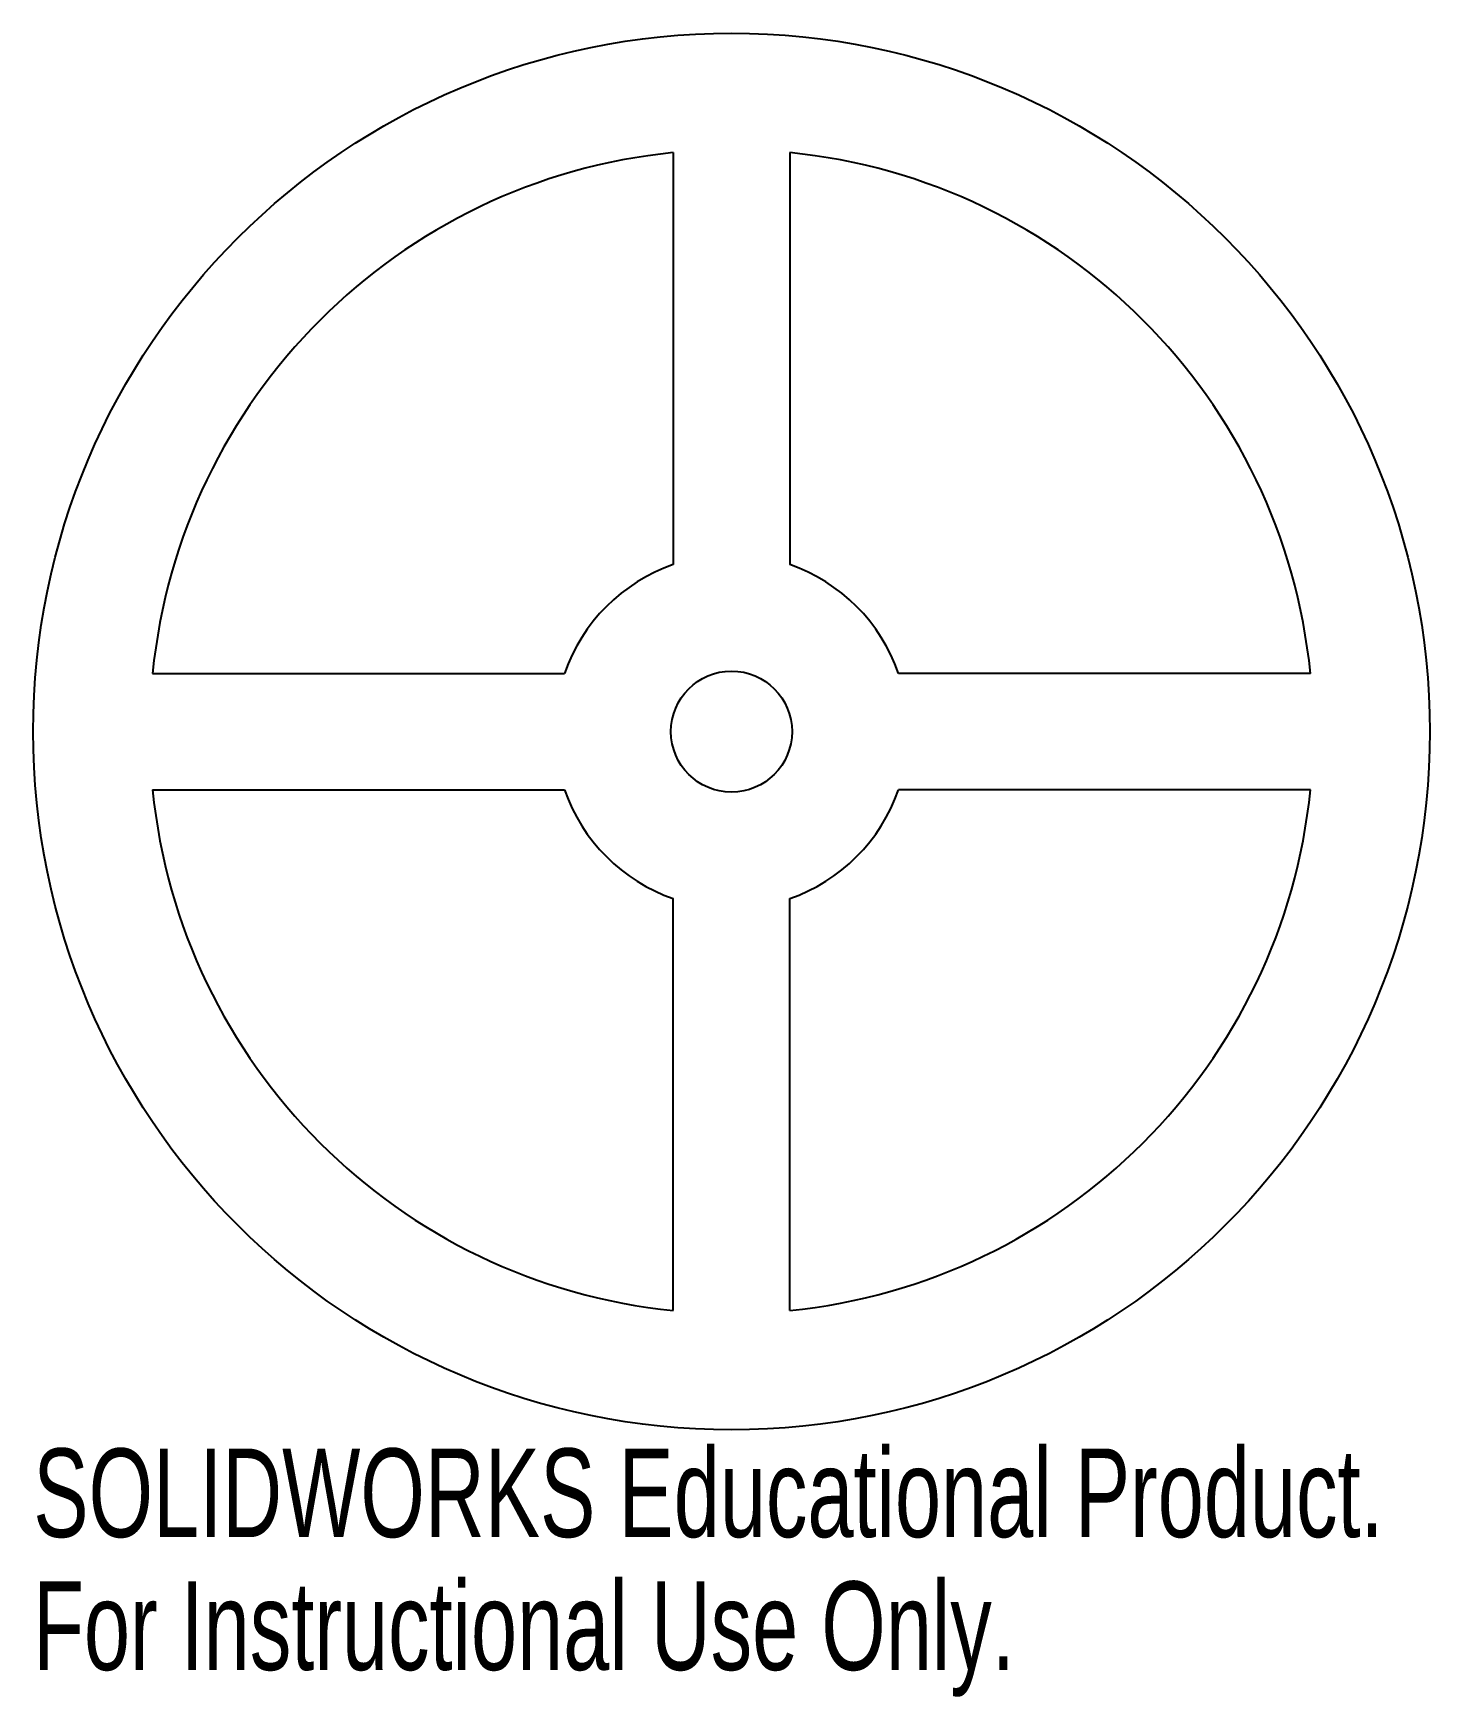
# Model space of a CAD drawing. Header units: inches. Extents: x -1.5 to 1.5, y -2.07 to 1.5.
import ezdxf

# ---------------------------------------------------------------- set-up
doc = ezdxf.new("R2010")
doc.units = ezdxf.units.IN
doc.header["$MEASUREMENT"] = 0
doc.styles.add('SLDTEXTSTYLE0', font='TXT', dxfattribs={"width": 0.7})

msp = doc.modelspace()

# ---------------------------------------------------------------- linework, layer by layer
at = {"color": 7, "linetype": 'Continuous', "lineweight": 25}
for p, q in [((-0.125, 1.2437), (-0.125, 0.3589)), ((0.125, 1.2437), (0.125, 0.3589)), ((-1.2437, 0.125), (-0.3589, 0.125)), ((1.2437, 0.125), (0.3589, 0.125)), ((-1.2437, -0.125), (-0.3589, -0.125)), ((1.2437, -0.125), (0.3589, -0.125)), ((-0.125, -1.2437), (-0.125, -0.3589)), ((0.125, -1.2437), (0.125, -0.3589))]:
    msp.add_line(p, q, dxfattribs=at)
for radius in [1.5, 0.13]:
    msp.add_circle((0, 0), radius, dxfattribs=at)
for radius, start, end in [(1.25, 95.7392, 174.2608), (1.25, 5.7392, 84.2608), (0.38, 109.2049, 160.7951), (0.38, 19.2049, 70.7951), (1.25, 185.7392, 264.2608), (0.38, 199.2049, 250.7951), (1.25, 275.7392, 354.2608), (0.38, 289.2049, 340.7951)]:
    msp.add_arc((0, 0), radius, start, end, dxfattribs=at)

# ---------------------------------------------------------------- texts
at = {"color": 7, "linetype": 'Continuous', "char_height": 0.1903, "attachment_point": 1, "style": 'SLDTEXTSTYLE0'}
for s, insert in [('SOLIDWORKS Educational Product.', (-1.5, -1.5401)), ('For Instructional Use Only.', (-1.5, -1.8256))]:
    msp.add_mtext(s, dxfattribs=dict(at, insert=insert))

doc.saveas('drawing.dxf')
